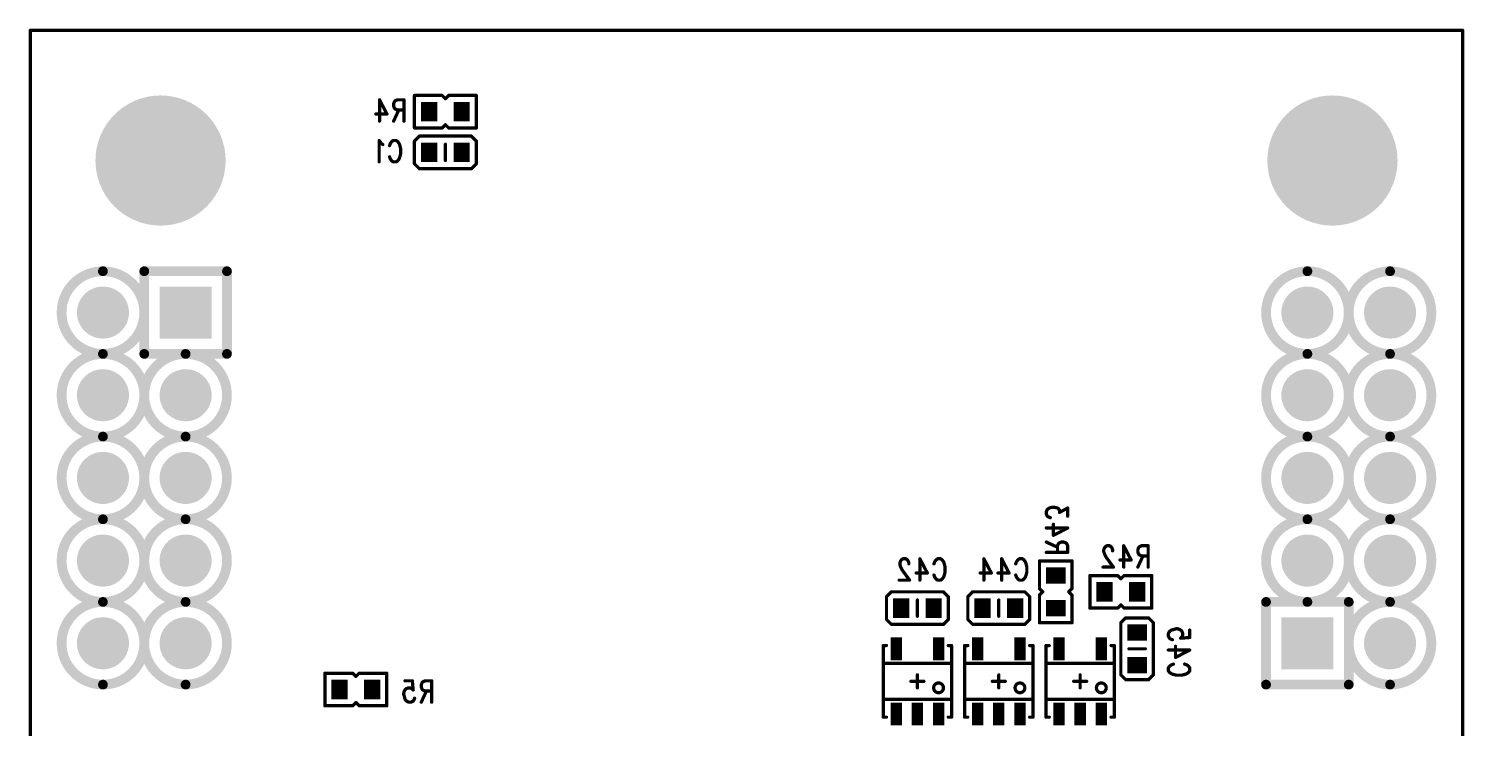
# Model space of a CAD drawing. Extents: x 100 to 144.1, y 93.1 to 144.1.
# Drawn here: x 99.95 to 144.05, y 122.56 to 144.05 of the extents above; entities that cross this region are included whole.
import ezdxf

# ---------------------------------------------------------------- set-up
doc = ezdxf.new("R2010")
doc.units = 0
doc.layers.get('0').update_dxf_attribs({"linetype": 'CONTINUOUS'})
doc.layers.add('MASK-BOTTOM_PHO', color=5, linetype='CONTINUOUS')
doc.layers.add('SILK-BOTTOM_PHO', color=14, linetype='CONTINUOUS')

# ---------------------------------------------------------------- blocks, each defined once
blk = doc.blocks.new('SQUARE_28')
blk.add_solid([(0.799972, 0.799972), (0.799972, -0.799972), (-0.799972, 0.799972), (-0.799972, -0.799972)])
blk = doc.blocks.new('ROUND_32')
at = {"const_width": 1.999996}
blk.add_lwpolyline([(-0.999998, 0, 1), (0.999998, 0, 1)], format="xyb", close=True, dxfattribs=at)
blk = doc.blocks.new('ROUND_49')
at = {"const_width": 0.799972}
blk.add_lwpolyline([(-0.399986, 0, 1), (0.399986, 0, 1)], format="xyb", close=True, dxfattribs=at)
blk = doc.blocks.new('ROUND_1')
at = {"const_width": 0.050038}
blk.add_lwpolyline([(-0.025018, 0, 1), (0.025018, 0, 1)], format="xyb", close=True, dxfattribs=at)
blk = doc.blocks.new('SQUARE_16')
blk.add_solid([(0.250062, 0.250062), (0.250062, -0.250062), (-0.250062, 0.250062), (-0.250062, -0.250062)])
blk = doc.blocks.new('SQUARE_162')
blk.add_solid([(0.175006, 0.175006), (0.175006, -0.175006), (-0.175006, 0.175006), (-0.175006, -0.175006)])
blk = doc.blocks.new('ROUND_19')
at = {"const_width": 0.149986}
blk.add_lwpolyline([(-0.074994, 0, 1), (0.074994, 0, 1)], format="xyb", close=True, dxfattribs=at)

msp = doc.modelspace()

# ---------------------------------------------------------------- linework, layer by layer
at = {"layer": 'MASK-BOTTOM_PHO'}
for points, const_width in [([(143.999966, 143.999966), (100.000054, 143.999966)], 0.100076), ([(100.000054, 143.999966), (100.000054, 100.000054)], 0.100076), ([(143.999966, 100.000054), (143.999966, 143.999966)], 0.100076), ([(112.249966, 141.45006), (112.249966, 141.549882)], 0.500124), ([(113.249964, 141.45006), (113.249964, 141.549882)], 0.500124), ([(112.249966, 140.299948), (112.249966, 140.200126)], 0.500124), ([(113.249964, 140.299948), (113.249964, 140.200126)], 0.500124), ([(131.45008, 127.249936), (131.549902, 127.249936)], 0.500124), ([(132.999988, 126.700026), (132.999988, 126.800102)], 0.500124), ([(133.999986, 126.700026), (133.999986, 126.800102)], 0.500124), ([(126.750064, 126.1999), (126.750064, 126.299976)], 0.500124), ([(127.750062, 126.1999), (127.750062, 126.299976)], 0.500124), ([(129.249932, 126.1999), (129.249932, 126.299976)], 0.500124), ([(130.24993, 126.1999), (130.24993, 126.299976)], 0.500124), ([(131.45008, 126.249938), (131.549902, 126.249938)], 0.500124), ([(134.050024, 125.499876), (133.949948, 125.499876)], 0.500124), ([(126.59995, 124.824998), (126.59995, 125.17501)], 0.350012), ([(127.899922, 124.824998), (127.899922, 125.17501)], 0.350012), ([(129.100072, 124.824998), (129.100072, 125.17501)], 0.350012), ([(130.400044, 124.824998), (130.400044, 125.17501)], 0.350012), ([(131.59994, 124.824998), (131.59994, 125.17501)], 0.350012), ([(132.899912, 124.824998), (132.899912, 125.17501)], 0.350012), ([(134.050024, 124.499878), (133.949948, 124.499878)], 0.500124), ([(109.499908, 123.700032), (109.499908, 123.800108)], 0.500124), ([(110.499906, 123.700032), (110.499906, 123.800108)], 0.500124), ([(126.59995, 122.825002), (126.59995, 123.175014)], 0.350012), ([(127.249936, 122.825002), (127.249936, 123.175014)], 0.350012), ([(127.899922, 122.825002), (127.899922, 123.175014)], 0.350012), ([(129.100072, 122.825002), (129.100072, 123.175014)], 0.350012), ([(129.750058, 122.825002), (129.750058, 123.175014)], 0.350012), ([(130.400044, 122.825002), (130.400044, 123.175014)], 0.350012), ([(131.59994, 122.825002), (131.59994, 123.175014)], 0.350012), ([(132.249926, 122.825002), (132.249926, 123.175014)], 0.350012), ([(132.899912, 122.825002), (132.899912, 123.175014)], 0.350012)]:
    msp.add_lwpolyline(points, dxfattribs=dict(at, const_width=const_width))
at = {"layer": 'SILK-BOTTOM_PHO'}
for points, const_width in [([(143.999966, 143.999966), (100.000054, 143.999966)], 0.100076), ([(100.000054, 143.999966), (100.000054, 100.000054)], 0.100076), ([(143.999966, 100.000054), (143.999966, 143.999966)], 0.100076), ([(111.799878, 140.999972), (111.799878, 141.99997)], 0.100076), ([(111.799878, 141.99997), (112.650016, 141.99997)], 0.100076), ([(112.650016, 141.99997), (112.750092, 141.899894)], 0.100076), ([(112.750092, 141.899894), (112.849914, 141.99997)], 0.100076), ([(112.849914, 141.99997), (113.700052, 141.99997)], 0.100076), ([(113.700052, 141.99997), (113.700052, 140.999972)], 0.100076), ([(110.727236, 141.865604), (110.954566, 141.428216)], 0.100076), ([(110.727236, 141.865604), (110.727236, 141.209268)], 0.100076), ([(111.181896, 141.80312), (111.159036, 141.740636)], 0.100076), ([(111.159036, 141.740636), (111.159036, 141.678152)], 0.100076), ([(111.159036, 141.678152), (111.181896, 141.615668)], 0.100076), ([(111.318294, 141.553184), (111.159036, 141.209268)], 0.100076), ([(111.204502, 141.834362), (111.181896, 141.80312)], 0.100076), ([(111.181896, 141.615668), (111.204502, 141.584426)], 0.100076), ([(111.272828, 141.865604), (111.204502, 141.834362)], 0.100076), ([(111.204502, 141.584426), (111.272828, 141.553184)], 0.100076), ([(111.477298, 141.865604), (111.272828, 141.865604)], 0.100076), ([(111.272828, 141.553184), (111.477298, 141.553184)], 0.100076), ([(111.477298, 141.865604), (111.477298, 141.209268)], 0.100076), ([(110.954566, 141.428216), (110.613698, 141.428216)], 0.100076), ([(112.750092, 141.100048), (112.650016, 140.999972)], 0.100076), ([(112.849914, 140.999972), (112.750092, 141.100048)], 0.100076), ([(112.650016, 140.999972), (111.799878, 140.999972)], 0.100076), ([(111.799878, 140.599922), (111.949992, 140.750036)], 0.100076), ([(111.949992, 140.750036), (113.549938, 140.750036)], 0.100076), ([(113.700052, 140.999972), (112.849914, 140.999972)], 0.100076), ([(113.549938, 140.750036), (113.700052, 140.599922)], 0.100076), ([(110.784132, 140.521944), (110.715806, 140.61567)], 0.100076), ([(110.715806, 140.61567), (110.715806, 139.959334)], 0.100076), ([(110.829598, 140.490702), (110.784132, 140.521944)], 0.100076), ([(111.034068, 140.45946), (111.056928, 140.521944)], 0.100076), ([(111.056928, 140.521944), (111.102394, 140.584428)], 0.100076), ([(111.102394, 140.584428), (111.147606, 140.61567)], 0.100076), ([(111.147606, 140.61567), (111.238538, 140.61567)], 0.100076), ([(111.238538, 140.61567), (111.284004, 140.584428)], 0.100076), ([(111.284004, 140.584428), (111.32947, 140.521944)], 0.100076), ([(111.32947, 140.521944), (111.35233, 140.45946)], 0.100076), ([(111.35233, 140.45946), (111.374936, 140.365734)], 0.100076), ([(111.374936, 140.20927), (111.35233, 140.115544)], 0.100076), ([(111.374936, 140.365734), (111.374936, 140.20927)], 0.100076), ([(111.799878, 139.899898), (111.799878, 140.599922)], 0.100076), ([(112.750092, 140.5001), (112.750092, 139.999974)], 0.100076), ([(113.700052, 140.599922), (113.700052, 139.899898)], 0.100076), ([(111.056928, 140.05306), (111.034068, 140.115544)], 0.100076), ([(111.102394, 139.990576), (111.056928, 140.05306)], 0.100076), ([(111.147606, 139.959334), (111.102394, 139.990576)], 0.100076), ([(111.238538, 139.959334), (111.147606, 139.959334)], 0.100076), ([(111.284004, 139.990576), (111.238538, 139.959334)], 0.100076), ([(111.32947, 140.05306), (111.284004, 139.990576)], 0.100076), ([(111.35233, 140.115544), (111.32947, 140.05306)], 0.100076), ([(111.949992, 139.750038), (111.799878, 139.899898)], 0.100076), ([(113.549938, 139.750038), (111.949992, 139.750038)], 0.100076), ([(113.700052, 139.899898), (113.549938, 139.750038)], 0.100076), ([(103.49992, 136.59993), (103.49992, 134.05993)], 0.299974), ([(106.03992, 136.59993), (103.49992, 136.59993)], 0.299974), ([(106.03992, 134.05993), (106.03992, 136.59993)], 0.299974), ([(103.49992, 134.05993), (106.03992, 134.05993)], 0.299974), ([(131.24053, 129.27965), (131.209288, 129.211324)], 0.100076), ([(131.209288, 129.211324), (131.209288, 129.143252)], 0.100076), ([(131.303014, 129.325116), (131.24053, 129.27965)], 0.100076), ([(131.396994, 129.347722), (131.303014, 129.325116)], 0.100076), ([(131.459478, 129.347722), (131.396994, 129.347722)], 0.100076), ([(131.553204, 129.325116), (131.459478, 129.347722)], 0.100076), ([(131.584446, 129.302256), (131.553204, 129.325116)], 0.100076), ([(131.615688, 129.25679), (131.584446, 129.302256)], 0.100076), ([(131.865624, 129.325116), (131.615688, 129.188718)], 0.100076), ([(131.615688, 129.188718), (131.615688, 129.25679)], 0.100076), ([(131.865624, 129.074926), (131.865624, 129.325116)], 0.100076), ([(131.209288, 129.143252), (131.24053, 129.074926)], 0.100076), ([(131.24053, 129.074926), (131.271772, 129.05232)], 0.100076), ([(131.271772, 129.05232), (131.334256, 129.02946)], 0.100076), ([(131.428236, 128.484122), (131.428236, 128.82499)], 0.100076), ([(131.865624, 128.711452), (131.209288, 128.711452)], 0.100076), ([(131.865624, 128.711452), (131.428236, 128.484122)], 0.100076), ([(131.553204, 128.120394), (131.209288, 128.279652)], 0.100076), ([(131.865624, 127.96139), (131.209288, 127.96139)], 0.100076), ([(131.584446, 128.234186), (131.553204, 128.16586)], 0.100076), ([(131.553204, 128.16586), (131.553204, 127.96139)], 0.100076), ([(131.615688, 128.256792), (131.584446, 128.234186)], 0.100076), ([(131.678172, 128.279652), (131.615688, 128.256792)], 0.100076), ([(131.740656, 128.279652), (131.678172, 128.279652)], 0.100076), ([(131.80314, 128.256792), (131.740656, 128.279652)], 0.100076), ([(131.834382, 128.234186), (131.80314, 128.256792)], 0.100076), ([(131.865624, 128.16586), (131.834382, 128.234186)], 0.100076), ([(131.865624, 127.96139), (131.865624, 128.16586)], 0.100076), ([(132.997702, 128.103122), (132.975096, 128.040638)], 0.100076), ([(132.975096, 128.040638), (132.975096, 127.978154)], 0.100076), ([(132.975096, 127.978154), (132.997702, 127.91567)], 0.100076), ([(133.020562, 128.134364), (132.997702, 128.103122)], 0.100076), ([(132.997702, 127.91567), (133.043168, 127.821944)], 0.100076), ([(133.066028, 128.165606), (133.020562, 128.134364)], 0.100076), ([(133.156706, 128.165606), (133.066028, 128.165606)], 0.100076), ([(133.202172, 128.134364), (133.156706, 128.165606)], 0.100076), ([(133.225032, 128.103122), (133.202172, 128.134364)], 0.100076), ([(133.247638, 128.040638), (133.225032, 128.103122)], 0.100076), ([(133.247638, 128.009396), (133.247638, 128.040638)], 0.100076), ([(133.58876, 128.165606), (133.815836, 127.728218)], 0.100076), ([(133.58876, 128.165606), (133.58876, 127.50927)], 0.100076), ([(134.043166, 128.103122), (134.02056, 128.040638)], 0.100076), ([(134.02056, 128.040638), (134.02056, 127.978154)], 0.100076), ([(134.02056, 127.978154), (134.043166, 127.91567)], 0.100076), ([(134.179564, 127.853186), (134.02056, 127.50927)], 0.100076), ([(134.066026, 128.134364), (134.043166, 128.103122)], 0.100076), ([(134.043166, 127.91567), (134.066026, 127.884428)], 0.100076), ([(134.134098, 128.165606), (134.066026, 128.134364)], 0.100076), ([(134.066026, 127.884428), (134.134098, 127.853186)], 0.100076), ([(134.338568, 128.165606), (134.134098, 128.165606)], 0.100076), ([(134.134098, 127.853186), (134.338568, 127.853186)], 0.100076), ([(134.338568, 128.165606), (134.338568, 127.50927)], 0.100076), ([(126.736348, 127.703072), (126.713742, 127.640588)], 0.100076), ([(126.713742, 127.640588), (126.713742, 127.578104)], 0.100076), ([(126.713742, 127.578104), (126.736348, 127.51562)], 0.100076), ([(126.759208, 127.734314), (126.736348, 127.703072)], 0.100076), ([(126.736348, 127.51562), (126.781814, 127.421894)], 0.100076), ([(126.80442, 127.765556), (126.759208, 127.734314)], 0.100076), ([(126.781814, 127.421894), (127.009144, 127.109474)], 0.100076), ([(126.895352, 127.765556), (126.80442, 127.765556)], 0.100076), ([(126.940818, 127.734314), (126.895352, 127.765556)], 0.100076), ([(126.963678, 127.703072), (126.940818, 127.734314)], 0.100076), ([(126.986284, 127.640588), (126.963678, 127.703072)], 0.100076), ([(126.986284, 127.609346), (126.986284, 127.640588)], 0.100076), ([(127.327152, 127.765556), (127.554482, 127.328168)], 0.100076), ([(127.327152, 127.765556), (127.327152, 127.109474)], 0.100076), ([(127.759206, 127.609346), (127.781812, 127.67183)], 0.100076), ([(127.781812, 127.67183), (127.827278, 127.734314)], 0.100076), ([(127.827278, 127.734314), (127.872744, 127.765556)], 0.100076), ([(127.872744, 127.765556), (127.963676, 127.765556)], 0.100076), ([(127.963676, 127.765556), (128.009142, 127.734314)], 0.100076), ([(128.009142, 127.734314), (128.054608, 127.67183)], 0.100076), ([(128.054608, 127.67183), (128.077214, 127.609346)], 0.100076), ([(128.077214, 127.609346), (128.100074, 127.51562)], 0.100076), ([(128.100074, 127.51562), (128.100074, 127.35941)], 0.100076), ([(129.293112, 127.765556), (129.520442, 127.328168)], 0.100076), ([(129.293112, 127.765556), (129.293112, 127.109474)], 0.100076), ([(129.838704, 127.765556), (130.066034, 127.328168)], 0.100076), ([(129.838704, 127.765556), (129.838704, 127.109474)], 0.100076), ([(130.270504, 127.609346), (130.29311, 127.67183)], 0.100076), ([(130.29311, 127.67183), (130.338576, 127.734314)], 0.100076), ([(130.338576, 127.734314), (130.384042, 127.765556)], 0.100076), ([(130.384042, 127.765556), (130.474974, 127.765556)], 0.100076), ([(130.474974, 127.765556), (130.52044, 127.734314)], 0.100076), ([(130.52044, 127.734314), (130.565906, 127.67183)], 0.100076), ([(130.565906, 127.67183), (130.588512, 127.609346)], 0.100076), ([(130.588512, 127.609346), (130.611372, 127.51562)], 0.100076), ([(130.611372, 127.51562), (130.611372, 127.35941)], 0.100076), ([(130.999992, 126.849886), (130.999992, 127.700024)], 0.100076), ([(130.999992, 127.700024), (131.99999, 127.700024)], 0.100076), ([(131.99999, 127.700024), (131.99999, 126.849886)], 0.100076), ([(133.270498, 127.50927), (132.952236, 127.50927)], 0.100076), ([(133.043168, 127.821944), (133.270498, 127.50927)], 0.100076), ([(133.815836, 127.728218), (133.474968, 127.728218)], 0.100076), ([(127.009144, 127.109474), (126.690882, 127.109474)], 0.100076), ([(127.554482, 127.328168), (127.213614, 127.328168)], 0.100076), ([(127.781812, 127.2032), (127.759206, 127.265684)], 0.100076), ([(127.827278, 127.140716), (127.781812, 127.2032)], 0.100076), ([(127.872744, 127.109474), (127.827278, 127.140716)], 0.100076), ([(127.963676, 127.109474), (127.872744, 127.109474)], 0.100076), ([(128.009142, 127.140716), (127.963676, 127.109474)], 0.100076), ([(128.054608, 127.2032), (128.009142, 127.140716)], 0.100076), ([(128.077214, 127.265684), (128.054608, 127.2032)], 0.100076), ([(128.100074, 127.35941), (128.077214, 127.265684)], 0.100076), ([(129.520442, 127.328168), (129.179574, 127.328168)], 0.100076), ([(130.066034, 127.328168), (129.724912, 127.328168)], 0.100076), ([(130.29311, 127.2032), (130.270504, 127.265684)], 0.100076), ([(130.338576, 127.140716), (130.29311, 127.2032)], 0.100076), ([(130.384042, 127.109474), (130.338576, 127.140716)], 0.100076), ([(130.474974, 127.109474), (130.384042, 127.109474)], 0.100076), ([(130.52044, 127.140716), (130.474974, 127.109474)], 0.100076), ([(130.565906, 127.2032), (130.52044, 127.140716)], 0.100076), ([(130.588512, 127.265684), (130.565906, 127.2032)], 0.100076), ([(130.611372, 127.35941), (130.588512, 127.265684)], 0.100076), ([(132.5499, 126.249938), (132.5499, 127.249936)], 0.100076), ([(132.5499, 127.249936), (133.400038, 127.249936)], 0.100076), ([(133.400038, 127.249936), (133.500114, 127.150114)], 0.100076), ([(133.500114, 127.150114), (133.599936, 127.249936)], 0.100076), ([(133.599936, 127.249936), (134.450074, 127.249936)], 0.100076), ([(134.450074, 127.249936), (134.450074, 126.249938)], 0.100076), ([(126.299976, 126.59995), (126.45009, 126.750064)], 0.100076), ([(126.299976, 125.899926), (126.299976, 126.59995)], 0.100076), ([(126.45009, 126.750064), (128.050036, 126.750064)], 0.100076), ([(128.050036, 126.750064), (128.199896, 126.59995)], 0.100076), ([(128.199896, 126.59995), (128.199896, 125.899926)], 0.100076), ([(128.800098, 126.59995), (128.949958, 126.750064)], 0.100076), ([(128.800098, 125.899926), (128.800098, 126.59995)], 0.100076), ([(128.949958, 126.750064), (130.549904, 126.750064)], 0.100076), ([(130.549904, 126.750064), (130.700018, 126.59995)], 0.100076), ([(130.700018, 126.59995), (130.700018, 125.899926)], 0.100076), ([(131.100068, 126.750064), (130.999992, 126.849886)], 0.100076), ([(130.999992, 126.649988), (131.100068, 126.750064)], 0.100076), ([(130.999992, 125.800104), (130.999992, 126.649988)], 0.100076), ([(131.99999, 126.849886), (131.899914, 126.750064)], 0.100076), ([(131.899914, 126.750064), (131.99999, 126.649988)], 0.100076), ([(131.99999, 126.649988), (131.99999, 125.800104)], 0.100076), ([(140.5001, 126.43993), (137.9601, 126.43993)], 0.299974), ([(137.9601, 126.43993), (137.9601, 123.89993)], 0.299974), ([(140.5001, 123.89993), (140.5001, 126.43993)], 0.299974), ([(127.249936, 126.000002), (127.249936, 126.499874)], 0.100076), ([(129.750058, 126.000002), (129.750058, 126.499874)], 0.100076), ([(133.400038, 126.249938), (132.5499, 126.249938)], 0.100076), ([(133.500114, 126.350014), (133.400038, 126.249938)], 0.100076), ([(133.599936, 126.249938), (133.500114, 126.350014)], 0.100076), ([(134.450074, 126.249938), (133.599936, 126.249938)], 0.100076), ([(126.45009, 125.750066), (126.299976, 125.899926)], 0.100076), ([(128.050036, 125.750066), (126.45009, 125.750066)], 0.100076), ([(128.199896, 125.899926), (128.050036, 125.750066)], 0.100076), ([(128.949958, 125.750066), (128.800098, 125.899926)], 0.100076), ([(130.549904, 125.750066), (128.949958, 125.750066)], 0.100076), ([(130.700018, 125.899926), (130.549904, 125.750066)], 0.100076), ([(131.99999, 125.800104), (130.999992, 125.800104)], 0.100076), ([(133.500114, 125.800104), (133.649974, 125.949964)], 0.100076), ([(133.500114, 124.199904), (133.500114, 125.800104)], 0.100076), ([(133.649974, 125.949964), (134.349998, 125.949964)], 0.100076), ([(134.349998, 125.949964), (134.500112, 125.800104)], 0.100076), ([(134.500112, 125.800104), (134.500112, 124.199904)], 0.100076), ([(134.990586, 125.529594), (134.959344, 125.461268)], 0.100076), ([(134.959344, 125.461268), (134.959344, 125.393196)], 0.100076), ([(134.959344, 125.393196), (134.990586, 125.325124)], 0.100076), ([(135.05307, 125.57506), (134.990586, 125.529594)], 0.100076), ([(134.990586, 125.325124), (135.021828, 125.302264)], 0.100076), ([(135.021828, 125.302264), (135.084312, 125.279658)], 0.100076), ([(135.146796, 125.597666), (135.05307, 125.57506)], 0.100076), ([(135.20928, 125.620526), (135.146796, 125.597666)], 0.100076), ([(135.303006, 125.597666), (135.20928, 125.620526)], 0.100076), ([(135.365744, 125.5522), (135.303006, 125.597666)], 0.100076), ([(135.61568, 125.34773), (135.334502, 125.325124)], 0.100076), ([(135.334502, 125.325124), (135.365744, 125.34773)], 0.100076), ([(135.396986, 125.484128), (135.365744, 125.5522)], 0.100076), ([(135.365744, 125.34773), (135.396986, 125.415802)], 0.100076), ([(135.396986, 125.415802), (135.396986, 125.484128)], 0.100076), ([(135.61568, 125.57506), (135.61568, 125.34773)], 0.100076), ([(126.299976, 125.10008), (126.1999, 125.10008)], 0.100076), ([(126.1999, 125.10008), (126.1999, 122.899932)], 0.100076), ([(128.199896, 125.10008), (128.299972, 125.10008)], 0.100076), ([(128.299972, 125.10008), (128.299972, 122.899932)], 0.100076), ([(128.800098, 125.10008), (128.700022, 125.10008)], 0.100076), ([(128.700022, 125.10008), (128.700022, 122.899932)], 0.100076), ([(130.700018, 125.10008), (130.800094, 125.10008)], 0.100076), ([(130.800094, 125.10008), (130.800094, 122.899932)], 0.100076), ([(131.299966, 125.10008), (131.19989, 125.10008)], 0.100076), ([(131.19989, 125.10008), (131.19989, 122.899932)], 0.100076), ([(133.199886, 125.10008), (133.299962, 125.10008)], 0.100076), ([(133.299962, 125.10008), (133.299962, 122.899932)], 0.100076), ([(134.249922, 125.000004), (133.75005, 125.000004)], 0.100076), ([(135.61568, 124.961396), (134.959344, 124.961396)], 0.100076), ([(135.178038, 124.734066), (135.178038, 125.074934)], 0.100076), ([(135.61568, 124.961396), (135.178038, 124.734066)], 0.100076), ([(128.299972, 124.549916), (126.1999, 124.549916)], 0.100076), ([(126.1999, 124.549916), (126.1999, 123.450096)], 0.100076), ([(128.299972, 123.450096), (128.299972, 124.549916)], 0.100076), ([(130.800094, 124.549916), (128.700022, 124.549916)], 0.100076), ([(128.700022, 124.549916), (128.700022, 123.450096)], 0.100076), ([(130.800094, 123.450096), (130.800094, 124.549916)], 0.100076), ([(133.299962, 124.549916), (131.19989, 124.549916)], 0.100076), ([(131.19989, 124.549916), (131.19989, 123.450096)], 0.100076), ([(133.299962, 123.450096), (133.299962, 124.549916)], 0.100076), ([(134.959344, 124.415804), (134.990586, 124.46127)], 0.100076), ([(134.959344, 124.325126), (134.959344, 124.415804)], 0.100076), ([(134.990586, 124.27966), (134.959344, 124.325126)], 0.100076), ([(134.990586, 124.46127), (135.05307, 124.506736)], 0.100076), ([(135.05307, 124.506736), (135.115554, 124.529596)], 0.100076), ([(135.45947, 124.529596), (135.521954, 124.506736)], 0.100076), ([(135.521954, 124.506736), (135.584438, 124.46127)], 0.100076), ([(135.584438, 124.46127), (135.61568, 124.415804)], 0.100076), ([(135.61568, 124.325126), (135.584438, 124.27966)], 0.100076), ([(135.61568, 124.415804), (135.61568, 124.325126)], 0.100076), ([(109.050074, 123.249944), (109.050074, 124.249942)], 0.100076), ([(109.050074, 124.249942), (109.899958, 124.249942)], 0.100076), ([(109.899958, 124.249942), (110.000034, 124.15012)], 0.100076), ([(110.000034, 124.15012), (110.10011, 124.249942)], 0.100076), ([(110.10011, 124.249942), (110.949994, 124.249942)], 0.100076), ([(110.949994, 124.249942), (110.949994, 123.249944)], 0.100076), ([(111.509048, 124.0155), (111.736378, 124.0155)], 0.100076), ([(111.736378, 124.0155), (111.758984, 123.734322)], 0.100076), ([(112.03178, 123.953016), (112.009174, 123.890532)], 0.100076), ([(112.009174, 123.890532), (112.009174, 123.828048)], 0.100076), ([(112.05464, 123.984258), (112.03178, 123.953016)], 0.100076), ([(112.122712, 124.0155), (112.05464, 123.984258)], 0.100076), ([(112.327182, 124.0155), (112.122712, 124.0155)], 0.100076), ([(112.327182, 124.0155), (112.327182, 123.359418)], 0.100076), ([(127.450088, 124.000006), (127.050038, 124.000006)], 0.100076), ([(127.249936, 124.199904), (127.249936, 123.800108)], 0.100076), ([(129.949956, 124.000006), (129.549906, 124.000006)], 0.100076), ([(129.750058, 124.199904), (129.750058, 123.800108)], 0.100076), ([(132.450078, 124.000006), (132.050028, 124.000006)], 0.100076), ([(132.249926, 124.199904), (132.249926, 123.800108)], 0.100076), ([(133.649974, 124.050044), (133.500114, 124.199904)], 0.100076), ([(134.349998, 124.050044), (133.649974, 124.050044)], 0.100076), ([(134.500112, 124.199904), (134.349998, 124.050044)], 0.100076), ([(135.05307, 124.234194), (134.990586, 124.27966)], 0.100076), ([(135.115554, 124.211334), (135.05307, 124.234194)], 0.100076), ([(135.20928, 124.188728), (135.115554, 124.211334)], 0.100076), ([(135.365744, 124.188728), (135.20928, 124.188728)], 0.100076), ([(135.45947, 124.211334), (135.365744, 124.188728)], 0.100076), ([(135.521954, 124.234194), (135.45947, 124.211334)], 0.100076), ([(135.584438, 124.27966), (135.521954, 124.234194)], 0.100076), ([(137.9601, 123.89993), (140.5001, 123.89993)], 0.299974), ([(111.486442, 123.70308), (111.463582, 123.609354)], 0.100076), ([(111.463582, 123.609354), (111.486442, 123.54687)], 0.100076), ([(111.531908, 123.765564), (111.486442, 123.70308)], 0.100076), ([(111.486442, 123.54687), (111.509048, 123.453144)], 0.100076), ([(111.509048, 123.453144), (111.554514, 123.39066)], 0.100076), ([(111.59998, 123.796806), (111.531908, 123.765564)], 0.100076), ([(111.668306, 123.796806), (111.59998, 123.796806)], 0.100076), ([(111.736378, 123.765564), (111.668306, 123.796806)], 0.100076), ([(111.758984, 123.734322), (111.736378, 123.765564)], 0.100076), ([(111.781844, 123.421902), (111.80445, 123.484386)], 0.100076), ([(112.009174, 123.828048), (112.03178, 123.765564)], 0.100076), ([(112.168178, 123.70308), (112.009174, 123.359418)], 0.100076), ([(112.03178, 123.765564), (112.05464, 123.734322)], 0.100076), ([(112.05464, 123.734322), (112.122712, 123.70308)], 0.100076), ([(112.122712, 123.70308), (112.327182, 123.70308)], 0.100076), ([(126.1999, 123.450096), (128.299972, 123.450096)], 0.100076), ([(128.700022, 123.450096), (130.800094, 123.450096)], 0.100076), ([(131.19989, 123.450096), (133.299962, 123.450096)], 0.100076), ([(109.899958, 123.249944), (109.050074, 123.249944)], 0.100076), ([(110.000034, 123.35002), (109.899958, 123.249944)], 0.100076), ([(110.10011, 123.249944), (110.000034, 123.35002)], 0.100076), ([(110.949994, 123.249944), (110.10011, 123.249944)], 0.100076), ([(111.554514, 123.39066), (111.62284, 123.359418)], 0.100076), ([(111.62284, 123.359418), (111.690912, 123.359418)], 0.100076), ([(111.690912, 123.359418), (111.758984, 123.39066)], 0.100076), ([(111.758984, 123.39066), (111.781844, 123.421902)], 0.100076), ([(126.1999, 122.899932), (126.299976, 122.899932)], 0.100076), ([(128.299972, 122.899932), (128.199896, 122.899932)], 0.100076), ([(128.700022, 122.899932), (128.800098, 122.899932)], 0.100076), ([(130.800094, 122.899932), (130.700018, 122.899932)], 0.100076), ([(131.19989, 122.899932), (131.299966, 122.899932)], 0.100076), ([(133.299962, 122.899932), (133.199886, 122.899932)], 0.100076)]:
    msp.add_lwpolyline(points, dxfattribs=dict(at, const_width=const_width))
at = {"layer": 'SILK-BOTTOM_PHO', "const_width": 0.299974}
for points in [[(102.22992, 136.59993, 1), (102.22992, 134.05993)], [(102.22992, 134.05993, 1), (102.22992, 136.59993)], [(139.2301, 136.59993, 1), (139.2301, 134.05993)], [(139.2301, 134.05993, 1), (139.2301, 136.59993)], [(141.7701, 136.59993, 1), (141.7701, 134.05993)], [(141.7701, 134.05993, 1), (141.7701, 136.59993)], [(102.22992, 134.05993, 1), (102.22992, 131.51993)], [(102.22992, 131.51993, 1), (102.22992, 134.05993)], [(104.76992, 134.05993, 1), (104.76992, 131.51993)], [(104.76992, 131.51993, 1), (104.76992, 134.05993)], [(139.2301, 134.05993, 1), (139.2301, 131.51993)], [(139.2301, 131.51993, 1), (139.2301, 134.05993)], [(141.7701, 134.05993, 1), (141.7701, 131.51993)], [(141.7701, 131.51993, 1), (141.7701, 134.05993)], [(102.22992, 131.51993, 1), (102.22992, 128.97993)], [(102.22992, 128.97993, 1), (102.22992, 131.51993)], [(104.76992, 131.51993, 1), (104.76992, 128.97993)], [(104.76992, 128.97993, 1), (104.76992, 131.51993)], [(139.2301, 131.51993, 1), (139.2301, 128.97993)], [(139.2301, 128.97993, 1), (139.2301, 131.51993)], [(141.7701, 131.51993, 1), (141.7701, 128.97993)], [(141.7701, 128.97993, 1), (141.7701, 131.51993)], [(102.22992, 128.97993, 1), (102.22992, 126.43993)], [(102.22992, 126.43993, 1), (102.22992, 128.97993)], [(104.76992, 128.97993, 1), (104.76992, 126.43993)], [(104.76992, 126.43993, 1), (104.76992, 128.97993)], [(139.2301, 128.97993, 1), (139.2301, 126.43993)], [(139.2301, 126.43993, 1), (139.2301, 128.97993)], [(141.7701, 128.97993, 1), (141.7701, 126.43993)], [(141.7701, 126.43993, 1), (141.7701, 128.97993)], [(102.22992, 126.43993, 1), (102.22992, 123.89993)], [(102.22992, 123.89993, 1), (102.22992, 126.43993)], [(104.76992, 126.43993, 1), (104.76992, 123.89993)], [(104.76992, 123.89993, 1), (104.76992, 126.43993)], [(141.7701, 126.43993, 1), (141.7701, 123.89993)], [(141.7701, 123.89993, 1), (141.7701, 126.43993)]]:
    msp.add_lwpolyline(points, format="xyb", dxfattribs=at)
at = {"layer": 'SILK-BOTTOM_PHO', "const_width": 0.100076}
for points in [[(127.749808, 123.800108, 1), (128.050036, 123.800108, 1)], [(130.250184, 123.800108, 1), (130.549904, 123.800108, 1)], [(132.749798, 123.800108, 1), (133.050026, 123.800108, 1)]]:
    msp.add_lwpolyline(points, format="xyb", close=True, dxfattribs=at)

# ---------------------------------------------------------------- block references
at = {"layer": 'MASK-BOTTOM_PHO'}
for name, p in [('ROUND_1', (100.000054, 143.999966)), ('ROUND_1', (143.999966, 143.999966)), ('ROUND_32', (104.000046, 139.999974)), ('SQUARE_16', (112.249966, 141.549882)), ('SQUARE_16', (112.249966, 141.45006)), ('SQUARE_16', (113.249964, 141.549882)), ('SQUARE_16', (113.249964, 141.45006)), ('ROUND_32', (139.999974, 139.999974)), ('SQUARE_16', (112.249966, 140.299948)), ('SQUARE_16', (112.249966, 140.200126)), ('SQUARE_16', (113.249964, 140.299948)), ('SQUARE_16', (113.249964, 140.200126)), ('ROUND_49', (102.22992, 135.32993)), ('SQUARE_28', (104.76992, 135.32993)), ('ROUND_49', (139.2301, 135.32993)), ('ROUND_49', (141.7701, 135.32993)), ('ROUND_49', (102.22992, 132.78993)), ('ROUND_49', (104.76992, 132.78993)), ('ROUND_49', (139.2301, 132.78993)), ('ROUND_49', (141.7701, 132.78993)), ('ROUND_49', (102.22992, 130.24993)), ('ROUND_49', (104.76992, 130.24993)), ('ROUND_49', (139.2301, 130.24993)), ('ROUND_49', (141.7701, 130.24993)), ('ROUND_49', (102.22992, 127.70993)), ('ROUND_49', (104.76992, 127.70993)), ('ROUND_49', (139.2301, 127.70993)), ('ROUND_49', (141.7701, 127.70993)), ('SQUARE_16', (131.45008, 127.249936)), ('SQUARE_16', (131.549902, 127.249936)), ('SQUARE_16', (132.999988, 126.800102)), ('SQUARE_16', (133.999986, 126.800102)), ('SQUARE_16', (132.999988, 126.700026)), ('SQUARE_16', (133.999986, 126.700026)), ('SQUARE_16', (126.750064, 126.299976)), ('SQUARE_16', (126.750064, 126.1999)), ('SQUARE_16', (127.750062, 126.299976)), ('SQUARE_16', (127.750062, 126.1999)), ('SQUARE_16', (129.249932, 126.299976)), ('SQUARE_16', (129.249932, 126.1999)), ('SQUARE_16', (130.24993, 126.299976)), ('SQUARE_16', (130.24993, 126.1999)), ('SQUARE_16', (131.45008, 126.249938)), ('SQUARE_16', (131.549902, 126.249938)), ('ROUND_49', (102.22992, 125.16993)), ('ROUND_49', (104.76992, 125.16993)), ('SQUARE_16', (133.949948, 125.499876)), ('SQUARE_16', (134.050024, 125.499876)), ('SQUARE_28', (139.2301, 125.16993)), ('ROUND_49', (141.7701, 125.16993)), ('SQUARE_162', (126.59995, 125.17501)), ('SQUARE_162', (127.899922, 125.17501)), ('SQUARE_162', (129.100072, 125.17501)), ('SQUARE_162', (130.400044, 125.17501)), ('SQUARE_162', (131.59994, 125.17501)), ('SQUARE_162', (132.899912, 125.17501)), ('SQUARE_162', (126.59995, 124.824998)), ('SQUARE_162', (127.899922, 124.824998)), ('SQUARE_162', (129.100072, 124.824998)), ('SQUARE_162', (130.400044, 124.824998)), ('SQUARE_162', (131.59994, 124.824998)), ('SQUARE_162', (132.899912, 124.824998)), ('SQUARE_16', (133.949948, 124.499878)), ('SQUARE_16', (134.050024, 124.499878)), ('SQUARE_16', (109.499908, 123.800108)), ('SQUARE_16', (109.499908, 123.700032)), ('SQUARE_16', (110.499906, 123.800108)), ('SQUARE_16', (110.499906, 123.700032)), ('SQUARE_162', (126.59995, 123.175014)), ('SQUARE_162', (127.249936, 123.175014)), ('SQUARE_162', (127.899922, 123.175014)), ('SQUARE_162', (129.100072, 123.175014)), ('SQUARE_162', (129.750058, 123.175014)), ('SQUARE_162', (130.400044, 123.175014)), ('SQUARE_162', (131.59994, 123.175014)), ('SQUARE_162', (132.249926, 123.175014)), ('SQUARE_162', (132.899912, 123.175014)), ('SQUARE_162', (126.59995, 122.825002)), ('SQUARE_162', (127.249936, 122.825002)), ('SQUARE_162', (127.899922, 122.825002)), ('SQUARE_162', (129.100072, 122.825002)), ('SQUARE_162', (129.750058, 122.825002)), ('SQUARE_162', (130.400044, 122.825002)), ('SQUARE_162', (131.59994, 122.825002)), ('SQUARE_162', (132.249926, 122.825002)), ('SQUARE_162', (132.899912, 122.825002))]:
    msp.add_blockref(name, p, dxfattribs=at)
at = {"layer": 'SILK-BOTTOM_PHO'}
for name, p in [('ROUND_1', (100.000054, 143.999966)), ('ROUND_1', (143.999966, 143.999966)), ('ROUND_1', (111.799878, 141.99997)), ('ROUND_1', (112.650016, 141.99997)), ('ROUND_1', (112.849914, 141.99997)), ('ROUND_1', (113.700052, 141.99997)), ('ROUND_1', (113.700052, 141.99997)), ('ROUND_1', (110.727236, 141.865604)), ('ROUND_1', (110.727236, 141.865604)), ('ROUND_1', (111.159036, 141.740636)), ('ROUND_1', (111.159036, 141.678152)), ('ROUND_1', (111.181896, 141.80312)), ('ROUND_1', (111.181896, 141.615668)), ('ROUND_1', (111.204502, 141.834362)), ('ROUND_1', (111.204502, 141.584426)), ('ROUND_1', (111.272828, 141.865604)), ('ROUND_1', (111.272828, 141.553184)), ('ROUND_1', (111.318294, 141.553184)), ('ROUND_1', (111.477298, 141.865604)), ('ROUND_1', (111.477298, 141.865604)), ('ROUND_1', (111.477298, 141.553184)), ('ROUND_1', (112.750092, 141.899894)), ('ROUND_1', (110.613698, 141.428216)), ('ROUND_1', (110.727236, 141.209268)), ('ROUND_1', (110.954566, 141.428216)), ('ROUND_1', (111.159036, 141.209268)), ('ROUND_1', (111.477298, 141.209268)), ('ROUND_1', (112.750092, 141.100048)), ('ROUND_1', (111.799878, 140.999972)), ('ROUND_1', (111.949992, 140.750036)), ('ROUND_1', (112.650016, 140.999972)), ('ROUND_1', (112.849914, 140.999972)), ('ROUND_1', (113.549938, 140.750036)), ('ROUND_1', (113.700052, 140.999972)), ('ROUND_1', (110.715806, 140.61567)), ('ROUND_1', (110.784132, 140.521944)), ('ROUND_1', (110.829598, 140.490702)), ('ROUND_1', (111.034068, 140.45946)), ('ROUND_1', (111.056928, 140.521944)), ('ROUND_1', (111.102394, 140.584428)), ('ROUND_1', (111.147606, 140.61567)), ('ROUND_1', (111.238538, 140.61567)), ('ROUND_1', (111.284004, 140.584428)), ('ROUND_1', (111.32947, 140.521944)), ('ROUND_1', (111.35233, 140.45946)), ('ROUND_1', (111.374936, 140.365734)), ('ROUND_1', (111.374936, 140.20927)), ('ROUND_1', (111.799878, 140.599922)), ('ROUND_1', (112.750092, 140.5001)), ('ROUND_1', (113.700052, 140.599922)), ('ROUND_1', (110.715806, 139.959334)), ('ROUND_1', (111.034068, 140.115544)), ('ROUND_1', (111.056928, 140.05306)), ('ROUND_1', (111.102394, 139.990576)), ('ROUND_1', (111.147606, 139.959334)), ('ROUND_1', (111.238538, 139.959334)), ('ROUND_1', (111.284004, 139.990576)), ('ROUND_1', (111.32947, 140.05306)), ('ROUND_1', (111.35233, 140.115544)), ('ROUND_1', (111.799878, 139.899898)), ('ROUND_1', (111.949992, 139.750038)), ('ROUND_1', (111.949992, 139.750038)), ('ROUND_1', (112.750092, 139.999974)), ('ROUND_1', (113.549938, 139.750038)), ('ROUND_1', (113.700052, 139.899898)), ('ROUND_19', (102.22992, 136.59993)), ('ROUND_19', (102.22992, 136.59993)), ('ROUND_19', (103.49992, 136.59993)), ('ROUND_19', (103.49992, 136.59993)), ('ROUND_19', (106.03992, 136.59993)), ('ROUND_19', (139.2301, 136.59993)), ('ROUND_19', (139.2301, 136.59993)), ('ROUND_19', (141.7701, 136.59993)), ('ROUND_19', (141.7701, 136.59993)), ('ROUND_19', (102.22992, 134.05993)), ('ROUND_19', (102.22992, 134.05993)), ('ROUND_19', (102.22992, 134.05993)), ('ROUND_19', (102.22992, 134.05993)), ('ROUND_19', (103.49992, 134.05993)), ('ROUND_19', (104.76992, 134.05993)), ('ROUND_19', (104.76992, 134.05993)), ('ROUND_19', (106.03992, 134.05993)), ('ROUND_19', (139.2301, 134.05993)), ('ROUND_19', (139.2301, 134.05993)), ('ROUND_19', (139.2301, 134.05993)), ('ROUND_19', (139.2301, 134.05993)), ('ROUND_19', (141.7701, 134.05993)), ('ROUND_19', (141.7701, 134.05993)), ('ROUND_19', (141.7701, 134.05993)), ('ROUND_19', (141.7701, 134.05993)), ('ROUND_19', (102.22992, 131.51993)), ('ROUND_19', (102.22992, 131.51993)), ('ROUND_19', (102.22992, 131.51993)), ('ROUND_19', (102.22992, 131.51993)), ('ROUND_19', (104.76992, 131.51993)), ('ROUND_19', (104.76992, 131.51993)), ('ROUND_19', (104.76992, 131.51993)), ('ROUND_19', (104.76992, 131.51993)), ('ROUND_19', (139.2301, 131.51993)), ('ROUND_19', (139.2301, 131.51993)), ('ROUND_19', (139.2301, 131.51993)), ('ROUND_19', (139.2301, 131.51993)), ('ROUND_19', (141.7701, 131.51993)), ('ROUND_19', (141.7701, 131.51993)), ('ROUND_19', (141.7701, 131.51993)), ('ROUND_19', (141.7701, 131.51993)), ('ROUND_1', (131.209288, 129.211324)), ('ROUND_1', (131.24053, 129.27965)), ('ROUND_1', (131.303014, 129.325116)), ('ROUND_1', (131.396994, 129.347722)), ('ROUND_1', (131.459478, 129.347722)), ('ROUND_1', (131.553204, 129.325116)), ('ROUND_1', (131.584446, 129.302256)), ('ROUND_1', (131.615688, 129.25679)), ('ROUND_1', (131.615688, 129.188718)), ('ROUND_1', (131.865624, 129.325116)), ('ROUND_19', (102.22992, 128.97993)), ('ROUND_19', (102.22992, 128.97993)), ('ROUND_19', (102.22992, 128.97993)), ('ROUND_19', (102.22992, 128.97993)), ('ROUND_19', (104.76992, 128.97993)), ('ROUND_19', (104.76992, 128.97993)), ('ROUND_19', (104.76992, 128.97993)), ('ROUND_19', (104.76992, 128.97993)), ('ROUND_1', (131.209288, 129.143252)), ('ROUND_1', (131.24053, 129.074926)), ('ROUND_1', (131.271772, 129.05232)), ('ROUND_1', (131.334256, 129.02946)), ('ROUND_1', (131.428236, 128.82499)), ('ROUND_1', (131.865624, 129.074926)), ('ROUND_19', (139.2301, 128.97993)), ('ROUND_19', (139.2301, 128.97993)), ('ROUND_19', (139.2301, 128.97993)), ('ROUND_19', (139.2301, 128.97993)), ('ROUND_19', (141.7701, 128.97993)), ('ROUND_19', (141.7701, 128.97993)), ('ROUND_19', (141.7701, 128.97993)), ('ROUND_19', (141.7701, 128.97993)), ('ROUND_1', (131.209288, 128.711452)), ('ROUND_1', (131.428236, 128.484122)), ('ROUND_1', (131.865624, 128.711452)), ('ROUND_1', (131.865624, 128.711452)), ('ROUND_1', (131.209288, 128.279652)), ('ROUND_1', (131.209288, 127.96139)), ('ROUND_1', (131.553204, 128.16586)), ('ROUND_1', (131.553204, 128.120394)), ('ROUND_1', (131.553204, 127.96139)), ('ROUND_1', (131.584446, 128.234186)), ('ROUND_1', (131.615688, 128.256792)), ('ROUND_1', (131.678172, 128.279652)), ('ROUND_1', (131.740656, 128.279652)), ('ROUND_1', (131.80314, 128.256792)), ('ROUND_1', (131.834382, 128.234186)), ('ROUND_1', (131.865624, 128.16586)), ('ROUND_1', (131.865624, 127.96139)), ('ROUND_1', (131.865624, 127.96139)), ('ROUND_1', (132.975096, 128.040638)), ('ROUND_1', (132.975096, 127.978154)), ('ROUND_1', (132.997702, 128.103122)), ('ROUND_1', (132.997702, 127.91567)), ('ROUND_1', (133.020562, 128.134364)), ('ROUND_1', (133.066028, 128.165606)), ('ROUND_1', (133.156706, 128.165606)), ('ROUND_1', (133.202172, 128.134364)), ('ROUND_1', (133.225032, 128.103122)), ('ROUND_1', (133.247638, 128.040638)), ('ROUND_1', (133.247638, 128.009396)), ('ROUND_1', (133.58876, 128.165606)), ('ROUND_1', (133.58876, 128.165606)), ('ROUND_1', (134.02056, 128.040638)), ('ROUND_1', (134.02056, 127.978154)), ('ROUND_1', (134.043166, 128.103122)), ('ROUND_1', (134.043166, 127.91567)), ('ROUND_1', (134.066026, 128.134364)), ('ROUND_1', (134.066026, 127.884428)), ('ROUND_1', (134.134098, 128.165606)), ('ROUND_1', (134.134098, 127.853186)), ('ROUND_1', (134.179564, 127.853186)), ('ROUND_1', (134.338568, 128.165606)), ('ROUND_1', (134.338568, 128.165606)), ('ROUND_1', (134.338568, 127.853186)), ('ROUND_1', (126.713742, 127.640588)), ('ROUND_1', (126.713742, 127.578104)), ('ROUND_1', (126.736348, 127.703072)), ('ROUND_1', (126.736348, 127.51562)), ('ROUND_1', (126.759208, 127.734314)), ('ROUND_1', (126.781814, 127.421894)), ('ROUND_1', (126.80442, 127.765556)), ('ROUND_1', (126.895352, 127.765556)), ('ROUND_1', (126.940818, 127.734314)), ('ROUND_1', (126.963678, 127.703072)), ('ROUND_1', (126.986284, 127.640588)), ('ROUND_1', (126.986284, 127.609346)), ('ROUND_1', (127.327152, 127.765556)), ('ROUND_1', (127.327152, 127.765556)), ('ROUND_1', (127.759206, 127.609346)), ('ROUND_1', (127.781812, 127.67183)), ('ROUND_1', (127.827278, 127.734314)), ('ROUND_1', (127.872744, 127.765556)), ('ROUND_1', (127.963676, 127.765556)), ('ROUND_1', (128.009142, 127.734314)), ('ROUND_1', (128.054608, 127.67183)), ('ROUND_1', (128.077214, 127.609346)), ('ROUND_1', (128.100074, 127.51562)), ('ROUND_1', (129.293112, 127.765556)), ('ROUND_1', (129.293112, 127.765556)), ('ROUND_1', (129.838704, 127.765556)), ('ROUND_1', (129.838704, 127.765556)), ('ROUND_1', (130.270504, 127.609346)), ('ROUND_1', (130.29311, 127.67183)), ('ROUND_1', (130.338576, 127.734314)), ('ROUND_1', (130.384042, 127.765556)), ('ROUND_1', (130.474974, 127.765556)), ('ROUND_1', (130.52044, 127.734314)), ('ROUND_1', (130.565906, 127.67183)), ('ROUND_1', (130.588512, 127.609346)), ('ROUND_1', (130.611372, 127.51562)), ('ROUND_1', (130.999992, 127.700024)), ('ROUND_1', (131.99999, 127.700024)), ('ROUND_1', (132.952236, 127.50927)), ('ROUND_1', (133.043168, 127.821944)), ('ROUND_1', (133.270498, 127.50927)), ('ROUND_1', (133.474968, 127.728218)), ('ROUND_1', (133.58876, 127.50927)), ('ROUND_1', (133.815836, 127.728218)), ('ROUND_1', (134.02056, 127.50927)), ('ROUND_1', (134.338568, 127.50927)), ('ROUND_1', (126.690882, 127.109474)), ('ROUND_1', (127.009144, 127.109474)), ('ROUND_1', (127.213614, 127.328168)), ('ROUND_1', (127.327152, 127.109474)), ('ROUND_1', (127.554482, 127.328168)), ('ROUND_1', (127.759206, 127.265684)), ('ROUND_1', (127.781812, 127.2032)), ('ROUND_1', (127.827278, 127.140716)), ('ROUND_1', (127.872744, 127.109474)), ('ROUND_1', (127.963676, 127.109474)), ('ROUND_1', (128.009142, 127.140716)), ('ROUND_1', (128.054608, 127.2032)), ('ROUND_1', (128.077214, 127.265684)), ('ROUND_1', (128.100074, 127.35941)), ('ROUND_1', (129.179574, 127.328168)), ('ROUND_1', (129.293112, 127.109474)), ('ROUND_1', (129.520442, 127.328168)), ('ROUND_1', (129.724912, 127.328168)), ('ROUND_1', (129.838704, 127.109474)), ('ROUND_1', (130.066034, 127.328168)), ('ROUND_1', (130.270504, 127.265684)), ('ROUND_1', (130.29311, 127.2032)), ('ROUND_1', (130.338576, 127.140716)), ('ROUND_1', (130.384042, 127.109474)), ('ROUND_1', (130.474974, 127.109474)), ('ROUND_1', (130.52044, 127.140716)), ('ROUND_1', (130.565906, 127.2032)), ('ROUND_1', (130.588512, 127.265684)), ('ROUND_1', (130.611372, 127.35941)), ('ROUND_1', (132.5499, 127.249936)), ('ROUND_1', (133.400038, 127.249936)), ('ROUND_1', (133.500114, 127.150114)), ('ROUND_1', (133.599936, 127.249936)), ('ROUND_1', (134.450074, 127.249936)), ('ROUND_1', (134.450074, 127.249936)), ('ROUND_19', (102.22992, 126.43993)), ('ROUND_19', (102.22992, 126.43993)), ('ROUND_19', (102.22992, 126.43993)), ('ROUND_19', (102.22992, 126.43993)), ('ROUND_19', (104.76992, 126.43993)), ('ROUND_19', (104.76992, 126.43993)), ('ROUND_19', (104.76992, 126.43993)), ('ROUND_19', (104.76992, 126.43993)), ('ROUND_1', (126.299976, 126.59995)), ('ROUND_1', (126.45009, 126.750064)), ('ROUND_1', (128.050036, 126.750064)), ('ROUND_1', (128.050036, 126.750064)), ('ROUND_1', (128.199896, 126.59995)), ('ROUND_1', (128.800098, 126.59995)), ('ROUND_1', (128.949958, 126.750064)), ('ROUND_1', (130.549904, 126.750064)), ('ROUND_1', (130.549904, 126.750064)), ('ROUND_1', (130.700018, 126.59995)), ('ROUND_1', (130.999992, 126.849886)), ('ROUND_1', (130.999992, 126.649988)), ('ROUND_1', (131.100068, 126.750064)), ('ROUND_1', (131.899914, 126.750064)), ('ROUND_1', (131.99999, 126.849886)), ('ROUND_1', (131.99999, 126.649988)), ('ROUND_19', (137.9601, 126.43993)), ('ROUND_19', (139.2301, 126.43993)), ('ROUND_19', (139.2301, 126.43993)), ('ROUND_19', (140.5001, 126.43993)), ('ROUND_19', (141.7701, 126.43993)), ('ROUND_19', (141.7701, 126.43993)), ('ROUND_19', (141.7701, 126.43993)), ('ROUND_19', (141.7701, 126.43993)), ('ROUND_1', (127.249936, 126.499874)), ('ROUND_1', (129.750058, 126.499874)), ('ROUND_1', (132.5499, 126.249938)), ('ROUND_1', (133.400038, 126.249938)), ('ROUND_1', (133.500114, 126.350014)), ('ROUND_1', (133.599936, 126.249938)), ('ROUND_1', (134.450074, 126.249938)), ('ROUND_1', (126.299976, 125.899926)), ('ROUND_1', (126.45009, 125.750066)), ('ROUND_1', (127.249936, 126.000002)), ('ROUND_1', (128.050036, 125.750066)), ('ROUND_1', (128.199896, 125.899926)), ('ROUND_1', (128.800098, 125.899926)), ('ROUND_1', (128.949958, 125.750066)), ('ROUND_1', (129.750058, 126.000002)), ('ROUND_1', (130.549904, 125.750066)), ('ROUND_1', (130.700018, 125.899926)), ('ROUND_1', (130.999992, 125.800104)), ('ROUND_1', (131.99999, 125.800104)), ('ROUND_1', (131.99999, 125.800104)), ('ROUND_1', (133.500114, 125.800104)), ('ROUND_1', (133.500114, 125.800104)), ('ROUND_1', (133.649974, 125.949964)), ('ROUND_1', (134.349998, 125.949964)), ('ROUND_1', (134.500112, 125.800104)), ('ROUND_1', (134.959344, 125.461268)), ('ROUND_1', (134.959344, 125.393196)), ('ROUND_1', (134.990586, 125.529594)), ('ROUND_1', (134.990586, 125.325124)), ('ROUND_1', (135.021828, 125.302264)), ('ROUND_1', (135.05307, 125.57506)), ('ROUND_1', (135.084312, 125.279658)), ('ROUND_1', (135.146796, 125.597666)), ('ROUND_1', (135.20928, 125.620526)), ('ROUND_1', (135.303006, 125.597666)), ('ROUND_1', (135.334502, 125.325124)), ('ROUND_1', (135.334502, 125.325124)), ('ROUND_1', (135.365744, 125.5522)), ('ROUND_1', (135.365744, 125.34773)), ('ROUND_1', (135.396986, 125.484128)), ('ROUND_1', (135.396986, 125.415802)), ('ROUND_1', (135.61568, 125.57506)), ('ROUND_1', (135.61568, 125.34773)), ('ROUND_1', (126.1999, 125.10008)), ('ROUND_1', (126.299976, 125.10008)), ('ROUND_1', (128.199896, 125.10008)), ('ROUND_1', (128.299972, 125.10008)), ('ROUND_1', (128.700022, 125.10008)), ('ROUND_1', (128.800098, 125.10008)), ('ROUND_1', (130.700018, 125.10008)), ('ROUND_1', (130.800094, 125.10008)), ('ROUND_1', (131.19989, 125.10008)), ('ROUND_1', (131.299966, 125.10008)), ('ROUND_1', (133.199886, 125.10008)), ('ROUND_1', (133.299962, 125.10008)), ('ROUND_1', (133.75005, 125.000004)), ('ROUND_1', (134.249922, 125.000004)), ('ROUND_1', (134.959344, 124.961396)), ('ROUND_1', (135.178038, 125.074934)), ('ROUND_1', (135.61568, 124.961396)), ('ROUND_1', (135.61568, 124.961396)), ('ROUND_1', (126.1999, 124.549916)), ('ROUND_1', (128.299972, 124.549916)), ('ROUND_1', (128.299972, 124.549916)), ('ROUND_1', (128.700022, 124.549916)), ('ROUND_1', (130.800094, 124.549916)), ('ROUND_1', (130.800094, 124.549916)), ('ROUND_1', (131.19989, 124.549916)), ('ROUND_1', (133.299962, 124.549916)), ('ROUND_1', (133.299962, 124.549916)), ('ROUND_1', (134.959344, 124.415804)), ('ROUND_1', (134.959344, 124.325126)), ('ROUND_1', (134.990586, 124.46127)), ('ROUND_1', (135.05307, 124.506736)), ('ROUND_1', (135.115554, 124.529596)), ('ROUND_1', (135.178038, 124.734066)), ('ROUND_1', (135.45947, 124.529596)), ('ROUND_1', (135.521954, 124.506736)), ('ROUND_1', (135.584438, 124.46127)), ('ROUND_1', (135.61568, 124.415804)), ('ROUND_1', (135.61568, 124.325126)), ('ROUND_19', (102.22992, 123.89993)), ('ROUND_19', (102.22992, 123.89993)), ('ROUND_19', (104.76992, 123.89993)), ('ROUND_19', (104.76992, 123.89993)), ('ROUND_1', (109.050074, 124.249942)), ('ROUND_1', (109.899958, 124.249942)), ('ROUND_1', (110.000034, 124.15012)), ('ROUND_1', (110.10011, 124.249942)), ('ROUND_1', (110.949994, 124.249942)), ('ROUND_1', (110.949994, 124.249942)), ('ROUND_1', (111.509048, 124.0155)), ('ROUND_1', (111.736378, 124.0155)), ('ROUND_1', (112.009174, 123.890532)), ('ROUND_1', (112.03178, 123.953016)), ('ROUND_1', (112.05464, 123.984258)), ('ROUND_1', (112.122712, 124.0155)), ('ROUND_1', (112.327182, 124.0155)), ('ROUND_1', (112.327182, 124.0155)), ('ROUND_1', (127.050038, 124.000006)), ('ROUND_1', (127.249936, 124.199904)), ('ROUND_1', (127.450088, 124.000006)), ('ROUND_1', (129.549906, 124.000006)), ('ROUND_1', (129.750058, 124.199904)), ('ROUND_1', (129.949956, 124.000006)), ('ROUND_1', (132.050028, 124.000006)), ('ROUND_1', (132.249926, 124.199904)), ('ROUND_1', (132.450078, 124.000006)), ('ROUND_1', (133.500114, 124.199904)), ('ROUND_1', (133.649974, 124.050044)), ('ROUND_1', (134.349998, 124.050044)), ('ROUND_1', (134.500112, 124.199904)), ('ROUND_1', (134.990586, 124.27966)), ('ROUND_1', (135.05307, 124.234194)), ('ROUND_1', (135.115554, 124.211334)), ('ROUND_1', (135.20928, 124.188728)), ('ROUND_1', (135.365744, 124.188728)), ('ROUND_1', (135.45947, 124.211334)), ('ROUND_1', (135.521954, 124.234194)), ('ROUND_1', (135.584438, 124.27966)), ('ROUND_19', (137.9601, 123.89993)), ('ROUND_19', (140.5001, 123.89993)), ('ROUND_19', (140.5001, 123.89993)), ('ROUND_19', (141.7701, 123.89993)), ('ROUND_19', (141.7701, 123.89993)), ('ROUND_1', (111.463582, 123.609354)), ('ROUND_1', (111.486442, 123.70308)), ('ROUND_1', (111.486442, 123.54687)), ('ROUND_1', (111.509048, 123.453144)), ('ROUND_1', (111.531908, 123.765564)), ('ROUND_1', (111.59998, 123.796806)), ('ROUND_1', (111.668306, 123.796806)), ('ROUND_1', (111.736378, 123.765564)), ('ROUND_1', (111.758984, 123.734322)), ('ROUND_1', (111.80445, 123.484386)), ('ROUND_1', (112.009174, 123.828048)), ('ROUND_1', (112.03178, 123.765564)), ('ROUND_1', (112.05464, 123.734322)), ('ROUND_1', (112.122712, 123.70308)), ('ROUND_1', (112.168178, 123.70308)), ('ROUND_1', (112.327182, 123.70308)), ('ROUND_1', (126.1999, 123.450096)), ('ROUND_1', (127.249936, 123.800108)), ('ROUND_1', (128.299972, 123.450096)), ('ROUND_1', (128.700022, 123.450096)), ('ROUND_1', (129.750058, 123.800108)), ('ROUND_1', (130.800094, 123.450096)), ('ROUND_1', (131.19989, 123.450096)), ('ROUND_1', (132.249926, 123.800108)), ('ROUND_1', (133.299962, 123.450096)), ('ROUND_1', (109.050074, 123.249944)), ('ROUND_1', (109.899958, 123.249944)), ('ROUND_1', (110.000034, 123.35002)), ('ROUND_1', (110.10011, 123.249944)), ('ROUND_1', (110.949994, 123.249944)), ('ROUND_1', (111.554514, 123.39066)), ('ROUND_1', (111.62284, 123.359418)), ('ROUND_1', (111.690912, 123.359418)), ('ROUND_1', (111.758984, 123.39066)), ('ROUND_1', (111.781844, 123.421902)), ('ROUND_1', (112.009174, 123.359418)), ('ROUND_1', (112.327182, 123.359418)), ('ROUND_1', (126.1999, 122.899932)), ('ROUND_1', (126.299976, 122.899932)), ('ROUND_1', (128.199896, 122.899932)), ('ROUND_1', (128.299972, 122.899932)), ('ROUND_1', (128.700022, 122.899932)), ('ROUND_1', (128.800098, 122.899932)), ('ROUND_1', (130.700018, 122.899932)), ('ROUND_1', (130.800094, 122.899932)), ('ROUND_1', (131.19989, 122.899932)), ('ROUND_1', (131.299966, 122.899932)), ('ROUND_1', (133.199886, 122.899932)), ('ROUND_1', (133.299962, 122.899932))]:
    msp.add_blockref(name, p, dxfattribs=at)

doc.saveas('drawing.dxf')
